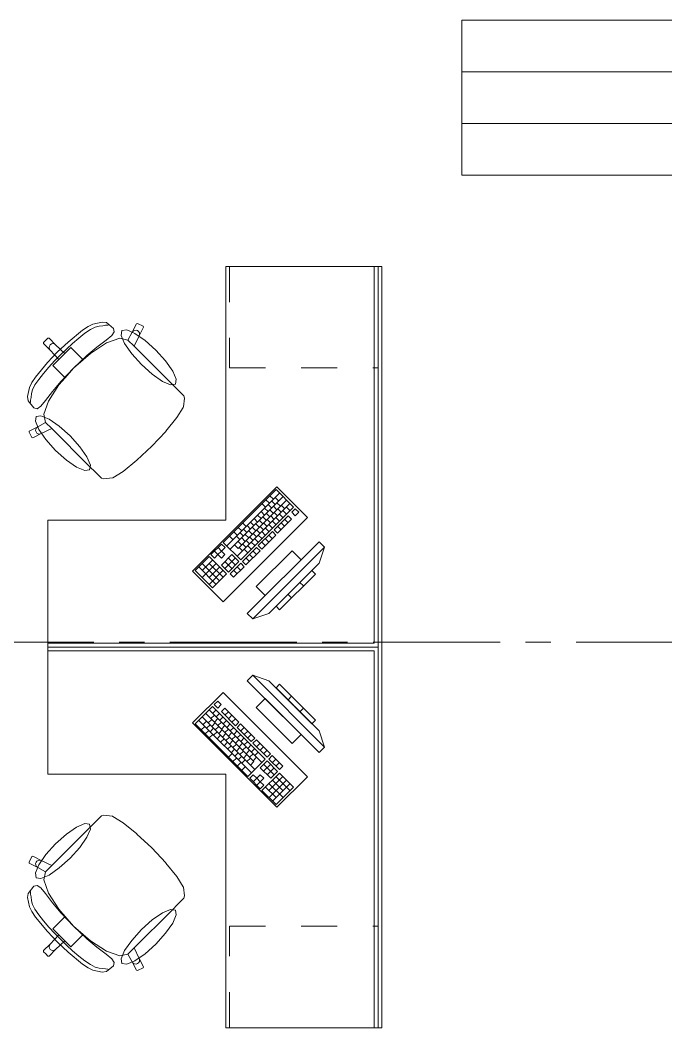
# Model space of a CAD drawing. Header units: inches. Extents: x -38 to 5698, y -33 to 92.
# Drawn here: x 123.249 to 125.791, y 8.483 to 12.452 of the extents above; entities that cross this region are included whole.
import ezdxf

# ---------------------------------------------------------------- set-up
doc = ezdxf.new("R2010")
doc.units = ezdxf.units.IN
doc.header["$MEASUREMENT"] = 0
doc.linetypes.add('Punto & Raya', pattern=[0.65, 0.5, -0.075, 0, -0.075])
doc.linetypes.add('Rayas', pattern=[0.282222, 0.141111, -0.141111])
for name, color, linetype in [('02 _ ARQ _ ZON _ Espacio.3D', 7, 'Continuous'), ('Interior - Mobiliario', 7, 'Continuous'), ('Marcador - Secciones', 251, 'Continuous')]:
    doc.layers.add(name, color=color, linetype=linetype)

msp = doc.modelspace()

# ---------------------------------------------------------------- linework, layer by layer
at = {"layer": '02 _ ARQ _ ZON _ Espacio.3D', "color": 252, "linetype": 'Continuous', "lineweight": 13}
for p, q in [((127.8106, 12.4525), (124.9882, 12.4525)), ((124.9882, 12.4525), (124.9882, 11.8418)), ((124.9882, 12.4525), (127.8106, 12.4525)), ((124.9882, 12.2489), (124.9882, 12.4525)), ((127.8106, 12.2489), (124.9882, 12.2489)), ((124.9882, 12.2489), (127.8106, 12.2489)), ((124.9882, 12.0454), (124.9882, 12.2489)), ((127.8106, 12.0454), (124.9882, 12.0454)), ((124.9882, 12.0454), (127.8106, 12.0454)), ((124.9882, 11.8418), (124.9882, 12.0454)), ((124.9882, 11.8418), (127.8106, 11.8418)), ((127.8106, 11.8418), (124.9882, 11.8418))]:
    msp.add_line(p, q, dxfattribs=at)
at = {"layer": 'Interior - Mobiliario', "color": 175, "linetype": 'Rayas', "lineweight": 13}
for p, q in [((124.0734, 11.4826), (124.0734, 11.0826)), ((124.0734, 11.0826), (124.6584, 11.0826)), ((124.0734, 8.4826), (124.0734, 8.8826)), ((124.0734, 8.8826), (124.6584, 8.8826))]:
    msp.add_line(p, q, dxfattribs=at)
at = {"layer": 'Interior - Mobiliario', "color": 175, "linetype": 'Continuous', "lineweight": 13}
for p, q in [((124.6734, 11.4826), (124.6434, 11.4826)), ((124.6434, 11.4826), (124.6434, 9.9976)), ((124.6734, 9.9976), (124.6734, 11.4826)), ((123.5162, 11.2462), (123.4945, 11.2313)), ((123.5355, 11.2552), (123.5162, 11.2462)), ((123.5259, 11.2336), (123.5447, 11.2436)), ((123.5716, 11.263), (123.5355, 11.2552)), ((123.5447, 11.2436), (123.5594, 11.2475)), ((123.5594, 11.2475), (123.5748, 11.2486)), ((123.5884, 11.2611), (123.5716, 11.263)), ((123.5748, 11.2486), (123.5856, 11.2507)), ((123.5856, 11.2507), (123.5936, 11.2514)), ((123.6162, 11.2379), (123.5884, 11.2611)), ((123.5936, 11.2514), (123.5981, 11.2522)), ((123.6196, 11.225), (123.6162, 11.2379)), ((123.7076, 11.2559), (123.6906, 11.2228)), ((123.7116, 11.2572), (123.7076, 11.2559)), ((123.733, 11.2464), (123.7116, 11.2572)), ((123.7173, 11.2093), (123.7343, 11.2424)), ((123.7343, 11.2424), (123.733, 11.2464)), ((123.3584, 11.1997), (123.3498, 11.1912)), ((123.3626, 11.1997), (123.3584, 11.1997)), ((123.3887, 11.1736), (123.3626, 11.1997)), ((123.4945, 11.2313), (123.4378, 11.1845)), ((123.4555, 11.179), (123.4802, 11.2002)), ((123.4802, 11.2002), (123.504, 11.2188)), ((123.504, 11.2188), (123.5259, 11.2336)), ((123.5873, 11.192), (123.6096, 11.2106)), ((123.6413, 11.1992), (123.5894, 11.1809)), ((123.6096, 11.2106), (123.6196, 11.225)), ((123.6733, 11.1918), (123.6413, 11.1992)), ((123.6906, 11.2228), (123.6733, 11.1918)), ((123.6942, 11.2274), (123.6906, 11.2228)), ((123.6994, 11.2303), (123.6942, 11.2274)), ((123.6977, 11.1675), (123.7173, 11.2093)), ((123.7052, 11.231), (123.6994, 11.2303)), ((123.7108, 11.2295), (123.7052, 11.231)), ((123.7154, 11.2259), (123.7108, 11.2295)), ((123.7183, 11.2208), (123.7154, 11.2259)), ((123.7173, 11.2093), (123.7189, 11.2149)), ((123.7189, 11.2149), (123.7183, 11.2208)), ((123.3413, 11.1826), (123.3498, 11.1912)), ((123.3413, 11.1784), (123.3413, 11.1826)), ((123.3674, 11.1523), (123.3413, 11.1784)), ((123.363, 11.1629), (123.3642, 11.1687)), ((123.3641, 11.1572), (123.363, 11.1629)), ((123.3674, 11.1523), (123.3641, 11.1572)), ((123.3642, 11.1687), (123.3675, 11.1736)), ((123.3723, 11.1768), (123.3675, 11.1736)), ((123.3781, 11.178), (123.3723, 11.1768)), ((123.3838, 11.1769), (123.3781, 11.178)), ((123.3887, 11.1736), (123.3838, 11.1769)), ((123.4252, 11.1397), (123.3887, 11.1736)), ((123.4378, 11.1845), (123.3956, 11.1454)), ((123.4074, 11.1336), (123.4308, 11.1565)), ((123.4489, 11.1633), (123.4252, 11.1397)), ((123.4308, 11.1565), (123.4555, 11.179)), ((123.47, 11.1421), (123.4489, 11.1633)), ((123.5118, 11.1314), (123.5512, 11.1641)), ((123.5894, 11.1809), (123.5255, 11.1396)), ((123.5512, 11.1641), (123.5873, 11.192)), ((123.6735, 11.1917), (123.6733, 11.1918)), ((123.6735, 11.1917), (123.6977, 11.1675)), ((123.8456, 11.0197), (123.6977, 11.1675)), ((123.3565, 11.1032), (123.3956, 11.1454)), ((123.4013, 11.1158), (123.3674, 11.1523)), ((123.3777, 11.0921), (123.4013, 11.1158)), ((123.4074, 11.1336), (123.3846, 11.1102)), ((123.4013, 11.1158), (123.4133, 11.1277)), ((123.4252, 11.1397), (123.4133, 11.1277)), ((123.4591, 11.0819), (123.5118, 11.1314)), ((123.4974, 11.1148), (123.47, 11.1421)), ((123.5255, 11.1396), (123.4974, 11.1148)), ((123.3097, 11.0465), (123.3565, 11.1032)), ((123.362, 11.0856), (123.3408, 11.0608)), ((123.3846, 11.1102), (123.362, 11.0856)), ((123.3989, 11.071), (123.3777, 11.0921)), ((123.4591, 11.0819), (123.4096, 11.0292)), ((123.4262, 11.0436), (123.4595, 11.0815)), ((123.4974, 11.1148), (123.4595, 11.0815)), ((123.2948, 11.0248), (123.3097, 11.0465)), ((123.3223, 11.037), (123.3074, 11.0152)), ((123.3408, 11.0608), (123.3223, 11.037)), ((123.4262, 11.0436), (123.3989, 11.071)), ((123.4015, 11.0155), (123.4262, 11.0436)), ((123.278, 10.9694), (123.2858, 11.0056)), ((123.2858, 11.0056), (123.2948, 11.0248)), ((123.3074, 11.0152), (123.2974, 10.9963)), ((123.3601, 10.9516), (123.4015, 11.0155)), ((123.4096, 11.0292), (123.3769, 10.9898)), ((123.8711, 10.9942), (123.8456, 11.0197)), ((123.2799, 10.9526), (123.278, 10.9694)), ((123.2924, 10.9662), (123.2903, 10.9554)), ((123.2935, 10.9816), (123.2924, 10.9662)), ((123.2974, 10.9963), (123.2935, 10.9816)), ((123.3769, 10.9898), (123.349, 10.9537)), ((123.893, 10.9722), (123.8711, 10.9942)), ((123.8919, 10.929), (123.8959, 10.9629)), ((123.8959, 10.9629), (123.893, 10.9722)), ((123.3031, 10.9248), (123.2799, 10.9526)), ((123.2896, 10.9474), (123.2888, 10.9429)), ((123.2903, 10.9554), (123.2896, 10.9474)), ((123.316, 10.9214), (123.3031, 10.9248)), ((123.3304, 10.9314), (123.316, 10.9214)), ((123.349, 10.9537), (123.3304, 10.9314)), ((123.3418, 10.8997), (123.3601, 10.9516)), ((123.8661, 10.8868), (123.891, 10.9269)), ((123.891, 10.9269), (123.8919, 10.929)), ((123.3492, 10.8677), (123.3418, 10.8997)), ((123.8225, 10.8332), (123.8661, 10.8868)), ((123.2851, 10.8334), (123.3182, 10.8504)), ((123.31, 10.8358), (123.3107, 10.8416)), ((123.3107, 10.8416), (123.3136, 10.8468)), ((123.3136, 10.8468), (123.3182, 10.8504)), ((123.3182, 10.8504), (123.3492, 10.8677)), ((123.3735, 10.8433), (123.3317, 10.8237)), ((123.3493, 10.8675), (123.3492, 10.8677)), ((123.3493, 10.8675), (123.3735, 10.8433)), ((123.5213, 10.6954), (123.3735, 10.8433)), ((123.2838, 10.8294), (123.2851, 10.8334)), ((123.2946, 10.808), (123.2838, 10.8294)), ((123.2986, 10.8067), (123.2946, 10.808)), ((123.3317, 10.8237), (123.2986, 10.8067)), ((123.3115, 10.8302), (123.31, 10.8358)), ((123.3151, 10.8256), (123.3115, 10.8302)), ((123.3203, 10.8227), (123.3151, 10.8256)), ((123.3261, 10.8221), (123.3203, 10.8227)), ((123.3317, 10.8237), (123.3261, 10.8221)), ((123.767, 10.774), (123.8219, 10.8323)), ((123.8219, 10.8323), (123.8225, 10.8332)), ((123.767, 10.774), (123.7087, 10.7191)), ((123.7087, 10.7191), (123.7078, 10.7185)), ((123.5469, 10.6699), (123.5213, 10.6954)), ((123.7078, 10.7185), (123.6542, 10.6749)), ((123.5688, 10.648), (123.5469, 10.6699)), ((123.5781, 10.6451), (123.5688, 10.648)), ((123.612, 10.6491), (123.5781, 10.6451)), ((123.6141, 10.65), (123.612, 10.6491)), ((123.6542, 10.6749), (123.6141, 10.65)), ((124.2565, 10.603), (124.0487, 10.3953)), ((124.325, 10.5345), (124.2565, 10.603)), ((124.2702, 10.5893), (124.0625, 10.3816)), ((124.2839, 10.5756), (124.0762, 10.3679)), ((124.2976, 10.5619), (124.1072, 10.3715)), ((124.2166, 10.5632), (124.2304, 10.5495)), ((124.2322, 10.5788), (124.2459, 10.5651)), ((124.2529, 10.572), (124.2666, 10.5583)), ((124.3113, 10.5482), (124.1036, 10.3405)), ((124.1173, 10.3268), (124.325, 10.5345)), ((124.2011, 10.5477), (124.2148, 10.5339)), ((124.2113, 10.5305), (124.225, 10.5168)), ((124.2252, 10.5443), (124.2389, 10.5306)), ((124.232, 10.5237), (124.2457, 10.51)), ((124.239, 10.5582), (124.2527, 10.5445)), ((124.2458, 10.5375), (124.2595, 10.5238)), ((124.2596, 10.5514), (124.2734, 10.5377)), ((124.263, 10.5273), (124.2767, 10.5136)), ((124.2768, 10.5411), (124.2905, 10.5274)), ((124.2836, 10.5205), (124.2973, 10.5068)), ((124.2975, 10.5343), (124.3112, 10.5206)), ((124.3319, 10.5276), (124.318, 10.5138)), ((124.3456, 10.5139), (124.3319, 10.5276)), ((124.1698, 10.4889), (124.1835, 10.4752)), ((124.1836, 10.5028), (124.1973, 10.4891)), ((124.1904, 10.4821), (124.2041, 10.4684)), ((124.1975, 10.5166), (124.2112, 10.5029)), ((124.2043, 10.496), (124.218, 10.4823)), ((124.2181, 10.5098), (124.2318, 10.4961)), ((124.2214, 10.4857), (124.2351, 10.472)), ((124.2353, 10.4996), (124.249, 10.4859)), ((124.3042, 10.4999), (124.2488, 10.4445)), ((124.2491, 10.5134), (124.2628, 10.4997)), ((124.2559, 10.4928), (124.2696, 10.4791)), ((124.2625, 10.4308), (124.3179, 10.4862)), ((124.2698, 10.5067), (124.2835, 10.4929)), ((124.2903, 10.4861), (124.304, 10.4724)), ((124.3179, 10.4862), (124.3042, 10.4999)), ((124.318, 10.5138), (124.3317, 10.5001)), ((124.3317, 10.5001), (124.3456, 10.5139)), ((124.1076, 10.4542), (124.1213, 10.4405)), ((124.1249, 10.4715), (124.1386, 10.4578)), ((124.1282, 10.4474), (124.1419, 10.4337)), ((124.1421, 10.4612), (124.1558, 10.4475)), ((124.1559, 10.4751), (124.1696, 10.4614)), ((124.1627, 10.4545), (124.1764, 10.4407)), ((124.1766, 10.4683), (124.1903, 10.4546)), ((124.1799, 10.4442), (124.1936, 10.4305)), ((124.1937, 10.458), (124.2074, 10.4443)), ((124.2076, 10.4719), (124.2213, 10.4582)), ((124.2144, 10.4513), (124.2281, 10.4375)), ((124.2282, 10.4651), (124.2419, 10.4514)), ((124.2421, 10.479), (124.2558, 10.4652)), ((124.2488, 10.4445), (124.2625, 10.4308)), ((124.2626, 10.4584), (124.2764, 10.4447)), ((124.2765, 10.4722), (124.2902, 10.4585)), ((124.073, 10.4196), (124.0867, 10.4059)), ((124.0903, 10.4369), (124.104, 10.4232)), ((124.1005, 10.4197), (124.1142, 10.406)), ((124.1144, 10.4335), (124.1281, 10.4198)), ((124.1212, 10.4129), (124.1349, 10.3992)), ((124.135, 10.4268), (124.1487, 10.413)), ((124.1383, 10.4027), (124.1521, 10.3889)), ((124.1489, 10.4406), (124.1626, 10.4269)), ((124.1522, 10.4165), (124.1659, 10.4028)), ((124.166, 10.4304), (124.1798, 10.4166)), ((124.1728, 10.4097), (124.1865, 10.396)), ((124.2419, 10.4376), (124.1865, 10.3822)), ((124.1867, 10.4236), (124.2004, 10.4099)), ((124.2002, 10.3685), (124.2556, 10.4239)), ((124.2005, 10.4374), (124.2142, 10.4237)), ((124.2142, 10.4099), (124.2279, 10.3962)), ((124.228, 10.4238), (124.2417, 10.4101)), ((124.2556, 10.4239), (124.2419, 10.4376)), ((124.0418, 10.3884), (124.0003, 10.3469)), ((124.028, 10.3746), (124.0417, 10.3608)), ((124.0417, 10.3608), (124.0555, 10.3747)), ((124.0555, 10.3747), (124.0418, 10.3884)), ((124.0487, 10.3953), (124.1173, 10.3268)), ((124.0935, 10.3852), (124.1072, 10.3715)), ((124.1073, 10.3991), (124.121, 10.3854)), ((124.1107, 10.375), (124.1244, 10.3613)), ((124.1796, 10.3753), (124.1242, 10.3199)), ((124.1245, 10.3888), (124.1382, 10.3751)), ((124.1313, 10.3682), (124.145, 10.3545)), ((124.1379, 10.3062), (124.1933, 10.3616)), ((124.4261, 10.3977), (124.1433, 10.1149)), ((124.1451, 10.382), (124.1588, 10.3683)), ((124.159, 10.3959), (124.1727, 10.3822)), ((124.1645, 10.0937), (124.4473, 10.3765)), ((124.3201, 10.3624), (124.1786, 10.221)), ((124.1933, 10.3616), (124.1796, 10.3753)), ((124.1865, 10.3822), (124.2002, 10.3685)), ((124.2003, 10.3961), (124.214, 10.3824)), ((124.3554, 10.327), (124.3201, 10.3624)), ((124.4473, 10.3765), (124.4261, 10.3977)), ((124.4473, 10.3765), (124.4261, 10.3129)), ((123.9933, 10.3399), (123.938, 10.2846)), ((124.0071, 10.3262), (123.9655, 10.2847)), ((124.0619, 10.2714), (123.9933, 10.3399)), ((124.0003, 10.3469), (124.014, 10.3332)), ((124.014, 10.3332), (124.0278, 10.347)), ((124.0141, 10.3607), (124.0278, 10.347)), ((124.0417, 10.3608), (124.0278, 10.347)), ((124.0278, 10.347), (124.0415, 10.3333)), ((124.083, 10.3473), (124.0414, 10.3057)), ((124.0415, 10.3333), (124.0554, 10.3471)), ((124.0554, 10.3471), (124.0417, 10.3608)), ((124.0967, 10.3336), (124.0551, 10.292)), ((124.0691, 10.3334), (124.0965, 10.306)), ((124.1104, 10.3198), (124.083, 10.3473)), ((124.138, 10.3338), (124.1517, 10.32)), ((124.1519, 10.3476), (124.1656, 10.3339)), ((124.1657, 10.3615), (124.1794, 10.3477)), ((124.214, 10.1856), (124.3554, 10.327)), ((123.938, 10.2846), (124.0065, 10.216)), ((123.9518, 10.2984), (124.0204, 10.2298)), ((124.0208, 10.3125), (123.9654, 10.2571)), ((123.9657, 10.3122), (124.0342, 10.2437)), ((124.0482, 10.2851), (123.9928, 10.2297)), ((124.0345, 10.2988), (123.9929, 10.2573)), ((123.9932, 10.3124), (124.0481, 10.2575)), ((124.0414, 10.3057), (124.0688, 10.2783)), ((124.0553, 10.3196), (124.0827, 10.2921)), ((124.0688, 10.2783), (124.1104, 10.3198)), ((124.1172, 10.313), (124.0757, 10.2714)), ((124.0894, 10.2577), (124.131, 10.2993)), ((124.0895, 10.2853), (124.1033, 10.2716)), ((124.1034, 10.2991), (124.1171, 10.2854)), ((124.131, 10.2993), (124.1172, 10.313)), ((124.1242, 10.3199), (124.1379, 10.3062)), ((124.4261, 10.3129), (124.2281, 10.1149)), ((124.3978, 10.2846), (124.2564, 10.1432)), ((124.412, 10.2705), (124.3978, 10.2846)), ((124.0065, 10.216), (124.0619, 10.2714)), ((124.0757, 10.2714), (124.0894, 10.2577)), ((124.2706, 10.129), (124.412, 10.2705)), ((124.1786, 10.221), (124.214, 10.1856)), ((124.3507, 10.2375), (124.3648, 10.2233)), ((124.3036, 10.1903), (124.3177, 10.1762)), ((124.2564, 10.1432), (124.2706, 10.129)), ((124.1433, 10.1149), (124.1645, 10.0937)), ((124.1645, 10.0937), (124.2281, 10.1149)), ((123.3584, 9.9976), (123.3584, 9.9676)), ((124.6434, 9.9976), (123.3584, 9.9976)), ((123.3584, 9.9676), (124.6434, 9.9676)), ((124.6434, 9.9676), (124.6434, 8.4826)), ((124.6734, 9.9676), (124.6734, 9.9976)), ((124.6734, 8.4826), (124.6734, 9.9676)), ((124.1645, 9.8715), (124.1433, 9.8503)), ((124.1433, 9.8503), (124.4261, 9.5674)), ((124.4473, 9.5887), (124.1645, 9.8715)), ((124.1645, 9.8715), (124.2281, 9.8503)), ((124.2281, 9.8503), (124.4261, 9.6523)), ((124.2706, 9.8361), (124.2564, 9.822)), ((124.2564, 9.822), (124.3978, 9.6806)), ((124.412, 9.6947), (124.2706, 9.8361)), ((124.0271, 9.7698), (124.0134, 9.756)), ((124.0409, 9.7559), (124.0271, 9.7698)), ((124.214, 9.7796), (124.1786, 9.7442)), ((124.3554, 9.6381), (124.214, 9.7796)), ((124.3036, 9.7749), (124.3177, 9.789)), ((124.0065, 9.7492), (123.938, 9.6806)), ((123.9928, 9.7355), (124.2005, 9.5278)), ((124.2142, 9.5415), (124.0065, 9.7492)), ((124.0067, 9.7216), (124.0204, 9.7353)), ((124.0134, 9.756), (124.0272, 9.7422)), ((124.0272, 9.7422), (124.0409, 9.7559)), ((124.0548, 9.7421), (124.0411, 9.7283)), ((124.0411, 9.7283), (124.0965, 9.673)), ((124.1102, 9.6867), (124.0548, 9.7421)), ((124.0549, 9.7145), (124.0686, 9.7282)), ((124.1786, 9.7442), (124.3201, 9.6028)), ((124.3507, 9.7277), (124.3648, 9.7419)), ((123.9517, 9.6943), (124.1594, 9.4866)), ((123.9654, 9.708), (124.1731, 9.5003)), ((123.969, 9.677), (123.9827, 9.6907)), ((123.9791, 9.7218), (124.1695, 9.5314)), ((123.9896, 9.6838), (124.0033, 9.6975)), ((123.9999, 9.701), (124.0136, 9.7147)), ((124.0137, 9.6871), (124.0274, 9.7009)), ((124.0205, 9.7078), (124.0342, 9.7215)), ((124.0276, 9.6733), (124.0413, 9.687)), ((124.0344, 9.6939), (124.0481, 9.7076)), ((124.0482, 9.6801), (124.0619, 9.6938)), ((124.0688, 9.7006), (124.0825, 9.7144)), ((124.0826, 9.6868), (124.0963, 9.7005)), ((124.0965, 9.673), (124.1102, 9.6867)), ((124.3978, 9.6806), (124.412, 9.6947)), ((123.938, 9.6806), (124.1457, 9.4729)), ((123.9622, 9.6564), (123.9759, 9.6701)), ((123.9778, 9.6408), (123.9915, 9.6545)), ((123.9828, 9.6632), (123.9965, 9.6769)), ((123.9967, 9.6493), (124.0104, 9.663)), ((124.0035, 9.67), (124.0172, 9.6837)), ((124.0105, 9.6355), (124.0242, 9.6492)), ((124.0173, 9.6561), (124.031, 9.6698)), ((124.0312, 9.6423), (124.0449, 9.656)), ((124.0414, 9.6594), (124.0551, 9.6732)), ((124.0553, 9.6456), (124.069, 9.6593)), ((124.0621, 9.6662), (124.0758, 9.6799)), ((124.0759, 9.6524), (124.0896, 9.6661)), ((124.0897, 9.6385), (124.1035, 9.6522)), ((124.1171, 9.6797), (124.1034, 9.666)), ((124.1034, 9.666), (124.1588, 9.6106)), ((124.1725, 9.6244), (124.1171, 9.6797)), ((124.1172, 9.6522), (124.131, 9.6659)), ((124.1311, 9.6383), (124.1448, 9.652)), ((124.4473, 9.5887), (124.4261, 9.6523)), ((123.9933, 9.6252), (124.0071, 9.6389)), ((124.0244, 9.6216), (124.0381, 9.6353)), ((124.0382, 9.6078), (124.0519, 9.6215)), ((124.045, 9.6284), (124.0587, 9.6421)), ((124.0521, 9.5939), (124.0658, 9.6076)), ((124.0589, 9.6146), (124.0726, 9.6283)), ((124.0691, 9.6317), (124.0828, 9.6455)), ((124.0727, 9.6007), (124.0864, 9.6144)), ((124.083, 9.6179), (124.0967, 9.6316)), ((124.0968, 9.6041), (124.1105, 9.6178)), ((124.1036, 9.6247), (124.1173, 9.6384)), ((124.1174, 9.6108), (124.1312, 9.6246)), ((124.1313, 9.597), (124.145, 9.6107)), ((124.1449, 9.6245), (124.1586, 9.6382)), ((124.1588, 9.6106), (124.1725, 9.6244)), ((124.1794, 9.6174), (124.1657, 9.6037)), ((124.2348, 9.562), (124.1794, 9.6174)), ((124.3201, 9.6028), (124.3554, 9.6381)), ((124.0659, 9.5801), (124.0796, 9.5938)), ((124.0798, 9.5662), (124.0935, 9.58)), ((124.0866, 9.5869), (124.1003, 9.6006)), ((124.1004, 9.573), (124.1141, 9.5867)), ((124.1107, 9.5902), (124.1244, 9.6039)), ((124.1142, 9.5592), (124.128, 9.5729)), ((124.1245, 9.5764), (124.1382, 9.5901)), ((124.1383, 9.5625), (124.1521, 9.5762)), ((124.1451, 9.5831), (124.1588, 9.5969)), ((124.159, 9.5693), (124.1727, 9.583)), ((124.1657, 9.6037), (124.2211, 9.5483)), ((124.1728, 9.5555), (124.1865, 9.5692)), ((124.1796, 9.5899), (124.1933, 9.6036)), ((124.1934, 9.576), (124.2071, 9.5897)), ((124.2072, 9.5622), (124.221, 9.5759)), ((124.4261, 9.5674), (124.4473, 9.5887)), ((124.0695, 9.5491), (124.0832, 9.5628)), ((124.0868, 9.5318), (124.1005, 9.5455)), ((124.0936, 9.5524), (124.1073, 9.5661)), ((124.1041, 9.5144), (124.1178, 9.5282)), ((124.1075, 9.5385), (124.1212, 9.5523)), ((124.1213, 9.5247), (124.135, 9.5384)), ((124.1281, 9.5453), (124.1418, 9.559)), ((124.1419, 9.5315), (124.1557, 9.5452)), ((124.1457, 9.4729), (124.2142, 9.5415)), ((124.1522, 9.5487), (124.1659, 9.5624)), ((124.1558, 9.5176), (124.1695, 9.5314)), ((124.166, 9.5348), (124.1798, 9.5485)), ((124.2212, 9.5345), (124.1937, 9.5071)), ((124.2211, 9.5483), (124.2348, 9.562)), ((124.2627, 9.493), (124.2212, 9.5345)), ((124.2417, 9.5551), (124.228, 9.5414)), ((124.228, 9.5414), (124.2696, 9.4999)), ((124.2833, 9.5136), (124.2417, 9.5551)), ((124.2419, 9.5276), (124.2556, 9.5413)), ((124.1214, 9.4971), (124.1352, 9.5108)), ((124.1937, 9.5071), (124.2353, 9.4656)), ((124.2074, 9.5208), (124.249, 9.4793)), ((124.2076, 9.4933), (124.235, 9.5207)), ((124.2214, 9.4794), (124.2489, 9.5069)), ((124.2353, 9.4656), (124.2627, 9.493)), ((124.2557, 9.5137), (124.2694, 9.5274)), ((124.2696, 9.4999), (124.2833, 9.5136)), ((124.1663, 9.4797), (124.1526, 9.466)), ((124.1526, 9.466), (124.1941, 9.4244)), ((124.1802, 9.4658), (124.1663, 9.4797)), ((124.1664, 9.4521), (124.1802, 9.4658)), ((124.1939, 9.4796), (124.1802, 9.4658)), ((124.1802, 9.4658), (124.194, 9.452)), ((124.1803, 9.4383), (124.194, 9.452)), ((124.2077, 9.4657), (124.1939, 9.4796)), ((124.194, 9.452), (124.2077, 9.4657)), ((124.2079, 9.4381), (124.194, 9.452)), ((124.2696, 9.4861), (124.2011, 9.4175)), ((124.2286, 9.4174), (124.2835, 9.4722)), ((124.2288, 9.3898), (124.2973, 9.4584)), ((124.2422, 9.4587), (124.2837, 9.4171)), ((124.2559, 9.4724), (124.3113, 9.417)), ((124.325, 9.4307), (124.2696, 9.4861)), ((124.1941, 9.4244), (124.2079, 9.4381)), ((124.2011, 9.4175), (124.2565, 9.3621)), ((124.2148, 9.4312), (124.2563, 9.3897)), ((124.2285, 9.4449), (124.2839, 9.3895)), ((124.2426, 9.376), (124.3112, 9.4445)), ((124.2565, 9.3621), (124.325, 9.4307)), ((123.5469, 9.2953), (123.5213, 9.2697)), ((123.5688, 9.3172), (123.5469, 9.2953)), ((123.5781, 9.3201), (123.5688, 9.3172)), ((123.612, 9.3161), (123.5781, 9.3201)), ((123.6141, 9.3152), (123.612, 9.3161)), ((123.6542, 9.2903), (123.6141, 9.3152)), ((123.7078, 9.2467), (123.6542, 9.2903)), ((123.5213, 9.2697), (123.3735, 9.1219)), ((123.7087, 9.246), (123.7078, 9.2467)), ((123.767, 9.1912), (123.7087, 9.246)), ((123.767, 9.1912), (123.8219, 9.1328)), ((123.2946, 9.1572), (123.2838, 9.1358)), ((123.2838, 9.1358), (123.2851, 9.1317)), ((123.2851, 9.1317), (123.3182, 9.1148)), ((123.2986, 9.1584), (123.2946, 9.1572)), ((123.3317, 9.1415), (123.2986, 9.1584)), ((123.3115, 9.135), (123.31, 9.1294)), ((123.3151, 9.1396), (123.3115, 9.135)), ((123.3203, 9.1424), (123.3151, 9.1396)), ((123.3261, 9.1431), (123.3203, 9.1424)), ((123.3317, 9.1415), (123.3261, 9.1431)), ((123.3735, 9.1219), (123.3317, 9.1415)), ((123.8219, 9.1328), (123.8225, 9.132)), ((123.8225, 9.132), (123.8661, 9.0783)), ((123.31, 9.1294), (123.3107, 9.1235)), ((123.3107, 9.1235), (123.3136, 9.1184)), ((123.3136, 9.1184), (123.3182, 9.1148)), ((123.3182, 9.1148), (123.3492, 9.0974)), ((123.3492, 9.0974), (123.3418, 9.0655)), ((123.3493, 9.0977), (123.3492, 9.0974)), ((123.3493, 9.0977), (123.3735, 9.1219)), ((123.3418, 9.0655), (123.3601, 9.0135)), ((123.8661, 9.0783), (123.891, 9.0383)), ((123.2799, 9.0125), (123.278, 8.9957)), ((123.3031, 9.0404), (123.2799, 9.0125)), ((123.2896, 9.0178), (123.2888, 9.0223)), ((123.2903, 9.0097), (123.2896, 9.0178)), ((123.316, 9.0438), (123.3031, 9.0404)), ((123.3304, 9.0338), (123.316, 9.0438)), ((123.349, 9.0115), (123.3304, 9.0338)), ((123.3601, 9.0135), (123.4015, 8.9497)), ((123.891, 9.0383), (123.8919, 9.0362)), ((123.8919, 9.0362), (123.8959, 9.0023)), ((123.278, 8.9957), (123.2858, 8.9596)), ((123.2924, 8.999), (123.2903, 9.0097)), ((123.2935, 8.9836), (123.2924, 8.999)), ((123.2974, 8.9688), (123.2935, 8.9836)), ((123.3769, 8.9753), (123.349, 9.0115)), ((123.4096, 8.936), (123.3769, 8.9753)), ((123.893, 8.993), (123.8711, 8.971)), ((123.8959, 9.0023), (123.893, 8.993)), ((123.2858, 8.9596), (123.2948, 8.9404)), ((123.2948, 8.9404), (123.3097, 8.9187)), ((123.3074, 8.95), (123.2974, 8.9688)), ((123.3223, 8.9282), (123.3074, 8.95)), ((123.4015, 8.9497), (123.4262, 8.9216)), ((123.4591, 8.8832), (123.4096, 8.936)), ((123.8456, 8.9455), (123.6977, 8.7976)), ((123.8711, 8.971), (123.8456, 8.9455)), ((123.3097, 8.9187), (123.3565, 8.862)), ((123.3408, 8.9044), (123.3223, 8.9282)), ((123.362, 8.8796), (123.3408, 8.9044)), ((123.3989, 8.8942), (123.3777, 8.873)), ((123.4262, 8.9216), (123.3989, 8.8942)), ((123.4262, 8.9216), (123.4595, 8.8837)), ((123.3565, 8.862), (123.3956, 8.8198)), ((123.3846, 8.855), (123.362, 8.8796)), ((123.3777, 8.873), (123.4013, 8.8494)), ((123.4074, 8.8315), (123.3846, 8.855)), ((123.4591, 8.8832), (123.5118, 8.8338)), ((123.4974, 8.8504), (123.4595, 8.8837)), ((123.4013, 8.8494), (123.3674, 8.8129)), ((123.4252, 8.8255), (123.3887, 8.7915)), ((123.4378, 8.7807), (123.3956, 8.8198)), ((123.4013, 8.8494), (123.4133, 8.8374)), ((123.4074, 8.8315), (123.4308, 8.8087)), ((123.4252, 8.8255), (123.4133, 8.8374)), ((123.4489, 8.8019), (123.4252, 8.8255)), ((123.47, 8.823), (123.4489, 8.8019)), ((123.4974, 8.8504), (123.47, 8.823)), ((123.5255, 8.8256), (123.4974, 8.8504)), ((123.5118, 8.8338), (123.5512, 8.801)), ((123.5894, 8.7843), (123.5255, 8.8256)), ((123.3674, 8.8129), (123.3413, 8.7868)), ((123.3413, 8.7868), (123.3413, 8.7825)), ((123.3413, 8.7825), (123.3498, 8.774)), ((123.3584, 8.7654), (123.3498, 8.774)), ((123.3887, 8.7915), (123.3626, 8.7654)), ((123.3641, 8.808), (123.363, 8.8023)), ((123.363, 8.8023), (123.3642, 8.7965)), ((123.3674, 8.8129), (123.3641, 8.808)), ((123.3642, 8.7965), (123.3675, 8.7916)), ((123.3723, 8.7883), (123.3675, 8.7916)), ((123.3781, 8.7872), (123.3723, 8.7883)), ((123.3838, 8.7883), (123.3781, 8.7872)), ((123.3887, 8.7915), (123.3838, 8.7883)), ((123.4308, 8.8087), (123.4555, 8.7862)), ((123.4945, 8.7338), (123.4378, 8.7807)), ((123.4555, 8.7862), (123.4802, 8.765)), ((123.5512, 8.801), (123.5873, 8.7731)), ((123.6413, 8.7659), (123.5894, 8.7843)), ((123.6735, 8.7734), (123.6977, 8.7976)), ((123.6977, 8.7976), (123.7173, 8.7559)), ((123.3626, 8.7654), (123.3584, 8.7654)), ((123.4802, 8.765), (123.504, 8.7464)), ((123.5162, 8.7189), (123.4945, 8.7338)), ((123.504, 8.7464), (123.5259, 8.7316)), ((123.5873, 8.7731), (123.6096, 8.7545)), ((123.6096, 8.7545), (123.6196, 8.7402)), ((123.6196, 8.7402), (123.6162, 8.7273)), ((123.6733, 8.7734), (123.6413, 8.7659)), ((123.6735, 8.7734), (123.6733, 8.7734)), ((123.6906, 8.7424), (123.6733, 8.7734)), ((123.6942, 8.7377), (123.6906, 8.7424)), ((123.7076, 8.7093), (123.6906, 8.7424)), ((123.6994, 8.7349), (123.6942, 8.7377)), ((123.7052, 8.7341), (123.6994, 8.7349)), ((123.7108, 8.7357), (123.7052, 8.7341)), ((123.7154, 8.7393), (123.7108, 8.7357)), ((123.7183, 8.7444), (123.7154, 8.7393)), ((123.7173, 8.7559), (123.7189, 8.7502)), ((123.7173, 8.7559), (123.7343, 8.7228)), ((123.7189, 8.7502), (123.7183, 8.7444)), ((123.5355, 8.71), (123.5162, 8.7189)), ((123.5259, 8.7316), (123.5447, 8.7216)), ((123.5716, 8.7022), (123.5355, 8.71)), ((123.5447, 8.7216), (123.5594, 8.7177)), ((123.5594, 8.7177), (123.5748, 8.7165)), ((123.5884, 8.7041), (123.5716, 8.7022)), ((123.5748, 8.7165), (123.5856, 8.7145)), ((123.5856, 8.7145), (123.5936, 8.7137)), ((123.6162, 8.7273), (123.5884, 8.7041)), ((123.5936, 8.7137), (123.5981, 8.7129)), ((123.7116, 8.7079), (123.7076, 8.7093)), ((123.733, 8.7187), (123.7116, 8.7079)), ((123.7343, 8.7228), (123.733, 8.7187)), ((124.6434, 8.4826), (124.6734, 8.4826))]:
    msp.add_line(p, q, dxfattribs=at)
at = {"layer": 'Interior - Mobiliario', "color": 175, "linetype": 'Continuous', "lineweight": 13, "flags": 128}
for points in [[(124.6584, 9.9826), (124.6584, 11.4826), (124.0584, 11.4826), (124.0584, 10.4826), (123.3584, 10.4826), (123.3584, 9.9826)], [(123.7835, 11.1524), (123.741, 11.1906), (123.7007, 11.2186), (123.6686, 11.2322), (123.6497, 11.2293), (123.6468, 11.2104), (123.6604, 11.1783), (123.6884, 11.138), (123.7266, 11.0955), (123.7691, 11.0573), (123.8094, 11.0293), (123.8415, 11.0157), (123.8604, 11.0186), (123.8633, 11.0375), (123.8497, 11.0696), (123.8217, 11.1099)], [(123.3886, 10.7575), (123.3504, 10.8), (123.3224, 10.8403), (123.3088, 10.8724), (123.3117, 10.8913), (123.3306, 10.8942), (123.3627, 10.8806), (123.403, 10.8526), (123.4455, 10.8144), (123.4837, 10.7719), (123.5117, 10.7316), (123.5253, 10.6995), (123.5224, 10.6806), (123.5035, 10.6777), (123.4714, 10.6913), (123.4311, 10.7193)], [(124.3802, 10.4932), (124.2599, 10.6134), (123.9276, 10.2811), (124.0478, 10.1609)], [(124.6584, 9.9826), (124.6584, 8.4826), (124.0584, 8.4826), (124.0584, 9.4826), (123.3584, 9.4826), (123.3584, 9.9826)], [(124.0478, 9.8043), (123.9276, 9.6841), (124.2599, 9.3518), (124.3802, 9.472)], [(123.3886, 9.2077), (123.3504, 9.1652), (123.3224, 9.1248), (123.3088, 9.0928), (123.3117, 9.0738), (123.3306, 9.071), (123.3627, 9.0846), (123.403, 9.1126), (123.4455, 9.1507), (123.4837, 9.1932), (123.5117, 9.2336), (123.5253, 9.2657), (123.5224, 9.2846), (123.5035, 9.2874), (123.4714, 9.2738), (123.4311, 9.2458)], [(123.7835, 8.8127), (123.741, 8.7746), (123.7007, 8.7466), (123.6686, 8.733), (123.6497, 8.7358), (123.6468, 8.7547), (123.6604, 8.7868), (123.6884, 8.8272), (123.7266, 8.8697), (123.7691, 8.9078), (123.8094, 8.9358), (123.8415, 8.9494), (123.8604, 8.9466), (123.8633, 8.9277), (123.8497, 8.8956), (123.8217, 8.8552)]]:
    msp.add_lwpolyline(points, close=True, dxfattribs=at)
at = {"layer": 'Marcador - Secciones', "color": 251, "linetype": 'Punto & Raya', "lineweight": 13}
msp.add_line((97.4384, 10.0018), (138.8506, 10.0018), dxfattribs=at)

doc.saveas('drawing.dxf')
